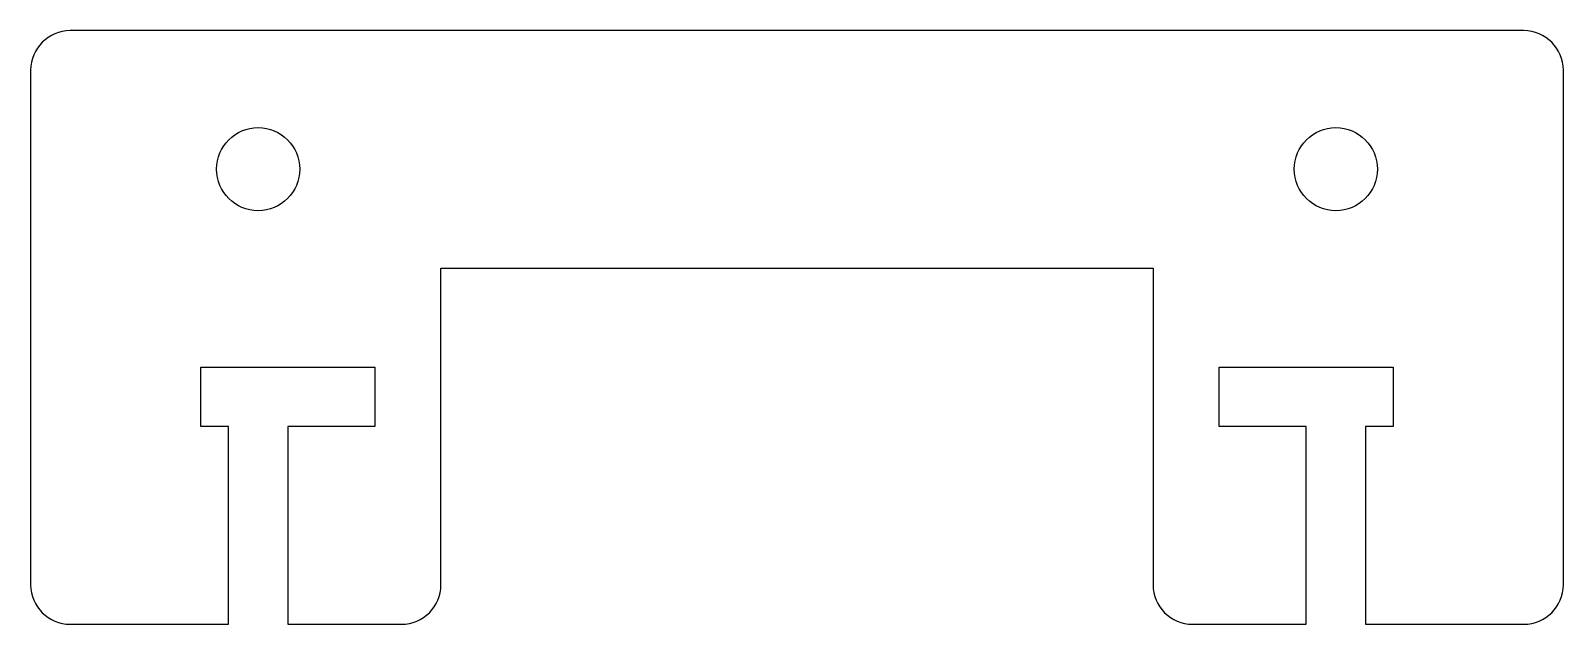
# Model space of a CAD drawing. Header units: millimetres. Extents: x -5.1 to 33.7, y 42 to 57.
import ezdxf

# ---------------------------------------------------------------- set-up
doc = ezdxf.new("R2010")
doc.units = ezdxf.units.MM

msp = doc.modelspace()

# ---------------------------------------------------------------- linework, layer by layer
at = {"color": 7, "linetype": 'Continuous', "lineweight": 25}
for p, q in [((32.69, 56.959), (-4.05, 56.959)), ((-5.05, 55.959), (-5.05, 42.959)), ((33.69, 42.959), (33.69, 55.959)), ((5.32, 50.959), (23.32, 50.959)), ((5.32, 42.959), (5.32, 50.959)), ((23.32, 50.959), (23.32, 42.959)), ((-0.75, 48.459), (3.65, 48.459)), ((-0.75, 46.959), (-0.75, 48.459)), ((3.65, 48.459), (3.65, 46.959)), ((24.99, 48.459), (29.39, 48.459)), ((24.99, 46.959), (24.99, 48.459)), ((29.39, 48.459), (29.39, 46.959)), ((-0.05, 46.959), (-0.75, 46.959)), ((-0.05, 41.959), (-0.05, 46.959)), ((1.45, 46.959), (1.45, 41.959)), ((3.65, 46.959), (1.45, 46.959)), ((27.19, 46.959), (24.99, 46.959)), ((27.19, 41.959), (27.19, 46.959)), ((28.69, 46.959), (28.69, 41.959)), ((29.39, 46.959), (28.69, 46.959)), ((-4.05, 41.959), (-0.05, 41.959)), ((1.45, 41.959), (4.32, 41.959)), ((24.32, 41.959), (27.19, 41.959)), ((28.69, 41.959), (32.69, 41.959))]:
    msp.add_line(p, q, dxfattribs=at)
for centre in [(0.7, 53.459), (27.94, 53.459)]:
    msp.add_circle(centre, 1.05, dxfattribs=at)
for centre, start, end in [((-4.05, 55.959), 90, 180), ((32.69, 55.959), 0, 90), ((-4.05, 42.959), 180, 270), ((4.32, 42.959), 270, 0), ((24.32, 42.959), 180, 270), ((32.69, 42.959), 270, 0)]:
    msp.add_arc(centre, 1, start, end, dxfattribs=at)

doc.saveas('drawing.dxf')
